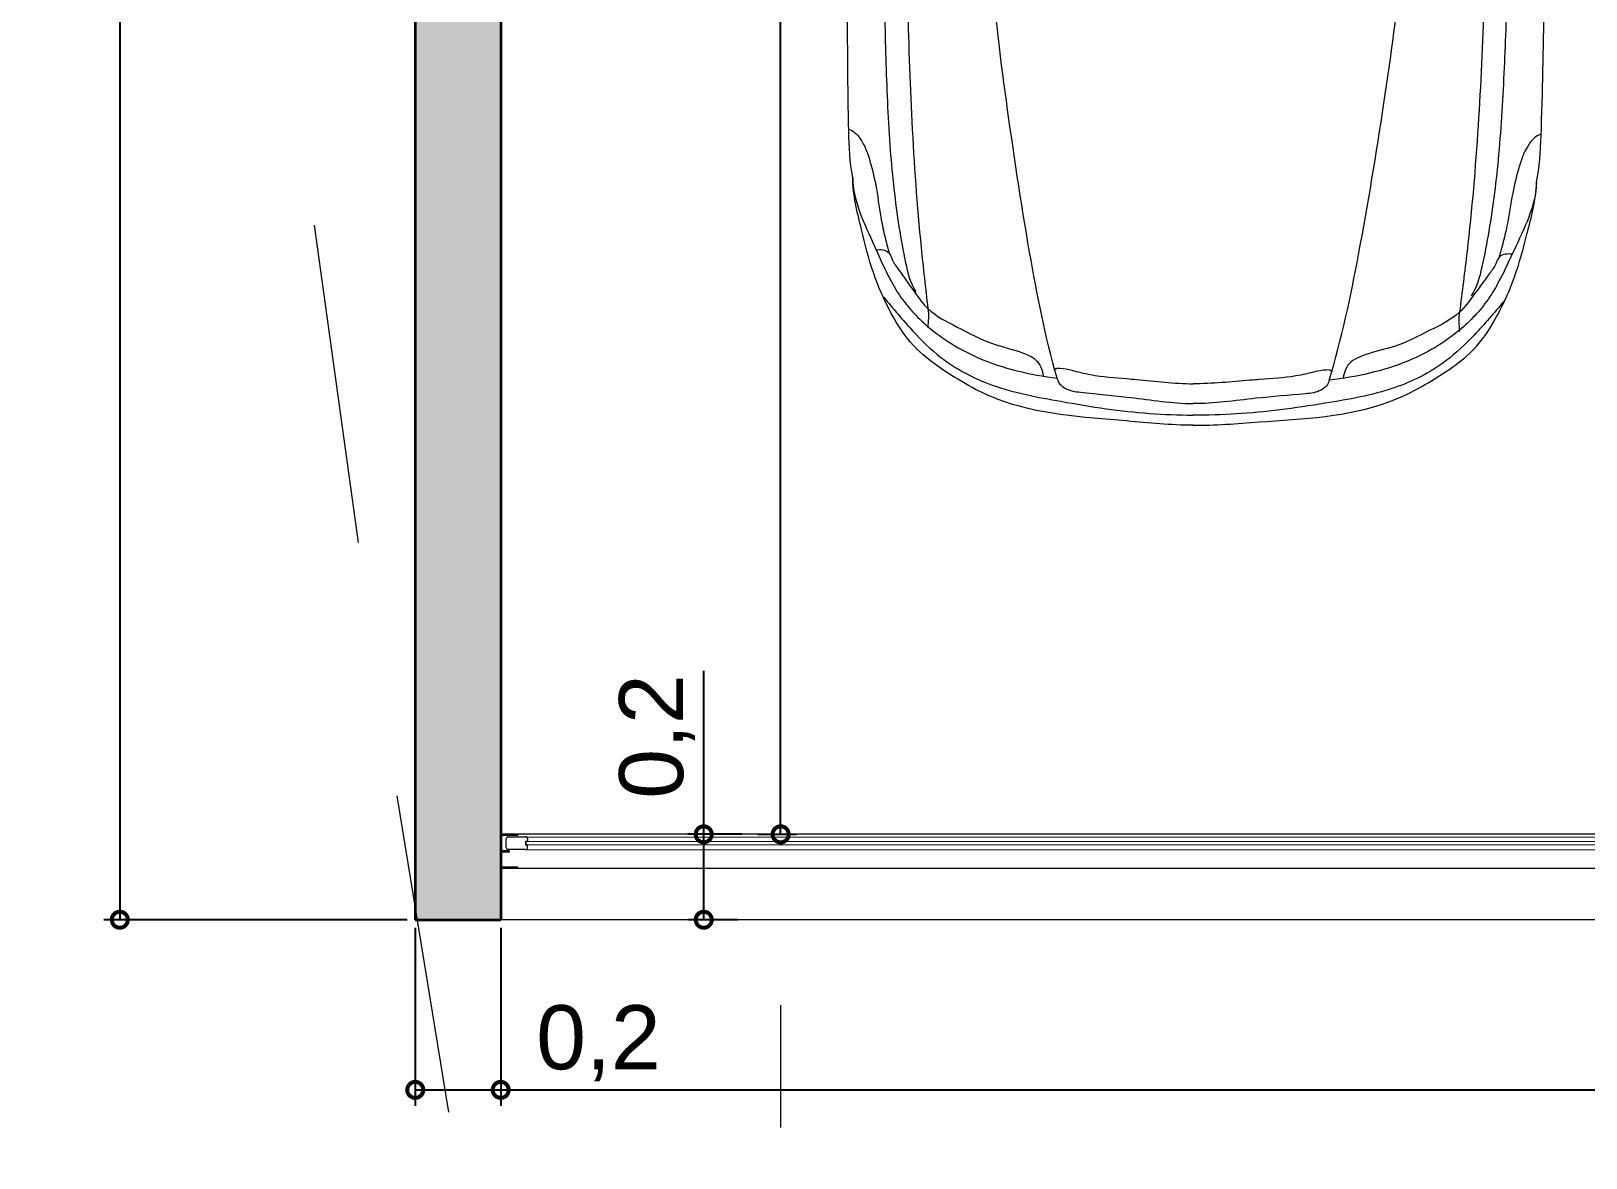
# Model space of a CAD drawing. Header units: millimetres. Extents: x 110427 to 125914, y 76277 to 76441.
# Drawn here: x 114084.264 to 114087.903, y 76338.192 to 76340.829 of the extents above; entities that cross this region are included whole.
import ezdxf

# ---------------------------------------------------------------- set-up
doc = ezdxf.new("R2010")
doc.units = ezdxf.units.MM
doc.linetypes.add('JIS_02_0.7', pattern=[1.35, 0.75, -0.6])
for name, color, linetype, lineweight in [('04_CIVIL A CONSTRUIR', 250, 'Continuous', 35), ('06_CIVIL VISTAS GRUESA', 244, 'Continuous', 13), ('07_CIVIL VISTAS MEDIA', 143, 'Continuous', 9), ('08_CIVIL VISTAS FINO', 251, 'Continuous', 5), ('09_CIVIL PROYECCIONES', 230, 'JIS_02_0.7', 5), ('11_CARPINTERIA Y MOBILIARIO', 141, 'Continuous', 9), ('12_HATCH', 8, 'Continuous', 9), ('13_COTAS', 8, 'Continuous', 9)]:
    doc.layers.add(name, color=color, linetype=linetype, lineweight=lineweight)
doc.styles.add('Swis721 BT', font='swiss.ttf')
doc.dimstyles.new('ISO-23', dxfattribs={"dimscale": 0.03, "dimtxt": 5, "dimasz": 2.5, "dimexe": 1.25, "dimexo": 0.625, "dimtad": 1, "dimtxsty": 'Swis721 BT', "dimblk": 'DOTSMALL', "dimcen": 2.5, "dimclrt": 150, "dimadec": 0, "dimazin": 0, "dimtfac": 1, "dimtmove": 0, "dimatfit": 3, "dimfxl": 0, "dimarcsym": 0})

# ---------------------------------------------------------------- blocks, each defined once
blk = doc.blocks.new('_DotSmall')
at = {"color": 0, "linetype": 'ByBlock', "const_width": 0.5}
blk.add_lwpolyline([(-0.0625, 0, 1), (0.0625, 0, 1)], format="xyb", close=True, dxfattribs=at)
blk = doc.blocks.new('*D550')
at = {"layer": '13_COTAS', "color": 0, "lineweight": -2}
for p, q in [((114085.9912, 76344.9494), (114086.0557, 76344.9494)), ((114086.0182, 76338.9492), (114086.0182, 76344.9494)), ((114085.965, 76338.9492), (114086.0557, 76338.9492))]:
    blk.add_line(p, q, dxfattribs=at)
at = {"layer": 'Defpoints', "color": 0}
for p in [(114085.9724, 76344.9494), (114086.0182, 76344.9494), (114085.9462, 76338.9492)]:
    blk.add_point(p, dxfattribs=at)
at = {"layer": '13_COTAS', "color": 0, "lineweight": -2, "xscale": 0.075, "yscale": 0.075, "zscale": 0.075}
for p, rotation in [((114086.0182, 76344.9494), 90), ((114086.0182, 76338.9492), 270)]:
    blk.add_blockref('_DotSmall', p, dxfattribs=dict(at, rotation=rotation))
at = {"layer": '13_COTAS', "color": 150, "insert": (114085.9223, 76341.9493), "char_height": 0.15, "attachment_point": 5, "rotation": 90, "style": 'Swis721 BT'}
blk.add_mtext('6', dxfattribs=at)
blk = doc.blocks.new('*D571')
at = {"layer": '13_COTAS', "color": 0, "lineweight": -2}
for p, q in [((114085.8382, 76338.9492), (114085.8382, 76339.3319)), ((114085.9275, 76338.9492), (114085.8007, 76338.9492)), ((114085.8382, 76338.7493), (114085.8382, 76338.9492)), ((114085.918, 76338.7493), (114085.8007, 76338.7493))]:
    blk.add_line(p, q, dxfattribs=at)
at = {"layer": 'Defpoints', "color": 0}
for p in [(114085.9462, 76338.9492), (114085.8382, 76338.7493), (114085.9367, 76338.7493)]:
    blk.add_point(p, dxfattribs=at)
at = {"layer": '13_COTAS', "color": 0, "lineweight": -2, "xscale": 0.075, "yscale": 0.075, "zscale": 0.075}
for p, rotation in [((114085.8382, 76338.9492), 90), ((114085.8382, 76338.7493), 270)]:
    blk.add_blockref('_DotSmall', p, dxfattribs=dict(at, rotation=rotation))
at = {"layer": '13_COTAS', "color": 150, "insert": (114085.729, 76339.1781), "char_height": 0.15, "attachment_point": 5, "rotation": 90, "style": 'Swis721 BT'}
blk.add_mtext('0,2', dxfattribs=at)
blk = doc.blocks.new('*D590')
at = {"layer": '06_CIVIL VISTAS GRUESA', "color": 0, "lineweight": -2}
for p, q in [((114085.1442, 76345.1493), (114084.4339, 76345.1493)), ((114084.4714, 76345.1493), (114084.4714, 76338.7493)), ((114085.1442, 76338.7493), (114084.4339, 76338.7493))]:
    blk.add_line(p, q, dxfattribs=at)
at = {"layer": 'Defpoints', "color": 0}
for p in [(114085.163, 76345.1493), (114084.4714, 76338.7493), (114085.163, 76338.7493)]:
    blk.add_point(p, dxfattribs=at)
at = {"layer": '06_CIVIL VISTAS GRUESA', "color": 0, "lineweight": -2, "xscale": 0.075, "yscale": 0.075, "zscale": 0.075}
for p, rotation in [((114084.4714, 76345.1493), 90), ((114084.4714, 76338.7493), 270)]:
    blk.add_blockref('_DotSmall', p, dxfattribs=dict(at, rotation=rotation))
at = {"layer": '06_CIVIL VISTAS GRUESA', "color": 150, "insert": (114084.3622, 76341.9493), "char_height": 0.15, "attachment_point": 5, "rotation": 90, "style": 'Swis721 BT'}
blk.add_mtext('6,4', dxfattribs=at)
blk = doc.blocks.new('*D591')
at = {"layer": '06_CIVIL VISTAS GRUESA', "color": 0, "lineweight": -2}
for p, q in [((114085.163, 76338.7306), (114085.163, 76338.3136)), ((114085.363, 76338.7306), (114085.363, 76338.3136)), ((114085.163, 76338.3511), (114085.363, 76338.3511)), ((114085.363, 76338.3511), (114085.7456, 76338.3511))]:
    blk.add_line(p, q, dxfattribs=at)
at = {"layer": 'Defpoints', "color": 0}
for p in [(114085.163, 76338.7493), (114085.363, 76338.7493), (114085.363, 76338.3511)]:
    blk.add_point(p, dxfattribs=at)
at = {"layer": '06_CIVIL VISTAS GRUESA', "color": 0, "lineweight": -2, "xscale": 0.075, "yscale": 0.075, "zscale": 0.075, "rotation": 180}
blk.add_blockref('_DotSmall', (114085.163, 76338.3511), dxfattribs=at)
at = {"layer": '06_CIVIL VISTAS GRUESA', "color": 0, "lineweight": -2, "xscale": 0.075, "yscale": 0.075, "zscale": 0.075}
blk.add_blockref('_DotSmall', (114085.363, 76338.3511), dxfattribs=at)
at = {"layer": '06_CIVIL VISTAS GRUESA', "color": 150, "insert": (114085.5918, 76338.4603), "char_height": 0.15, "attachment_point": 5, "style": 'Swis721 BT'}
blk.add_mtext('0,2', dxfattribs=at)
blk = doc.blocks.new('*D592')
at = {"layer": '06_CIVIL VISTAS GRUESA', "color": 0, "lineweight": -2}
for p, q in [((114085.363, 76338.7306), (114085.363, 76338.3136)), ((114091.363, 76338.7306), (114091.363, 76338.3136)), ((114085.363, 76338.3511), (114091.363, 76338.3511))]:
    blk.add_line(p, q, dxfattribs=at)
at = {"layer": 'Defpoints', "color": 0}
for p in [(114085.363, 76338.7493), (114091.363, 76338.7493), (114091.363, 76338.3511)]:
    blk.add_point(p, dxfattribs=at)
at = {"layer": '06_CIVIL VISTAS GRUESA', "color": 0, "lineweight": -2, "xscale": 0.075, "yscale": 0.075, "zscale": 0.075, "rotation": 180}
blk.add_blockref('_DotSmall', (114085.363, 76338.3511), dxfattribs=at)
at = {"layer": '06_CIVIL VISTAS GRUESA', "color": 0, "lineweight": -2, "xscale": 0.075, "yscale": 0.075, "zscale": 0.075}
blk.add_blockref('_DotSmall', (114091.363, 76338.3511), dxfattribs=at)
at = {"layer": '06_CIVIL VISTAS GRUESA', "color": 150, "insert": (114088.363, 76338.447), "char_height": 0.15, "attachment_point": 5, "style": 'Swis721 BT'}
blk.add_mtext('6', dxfattribs=at)

msp = doc.modelspace()

# ---------------------------------------------------------------- hatches: boundary and pattern name
at = {"layer": '12_HATCH'}
h = msp.add_hatch(color=1, dxfattribs=at)
h.dxf.hatch_style = 1
h.paths.add_polyline_path([(114085.363, 76345.1493), (114085.163, 76345.1493), (114085.163, 76338.7493), (114085.363, 76338.7493)])

# ---------------------------------------------------------------- linework, layer by layer
at = {"layer": '04_CIVIL A CONSTRUIR'}
for p, q in [((114085.163, 76345.1493), (114085.163, 76338.7493)), ((114085.363, 76345.1493), (114085.363, 76338.7493)), ((114085.163, 76338.7493), (114085.363, 76338.7493))]:
    msp.add_line(p, q, dxfattribs=at)
at = {"layer": '07_CIVIL VISTAS MEDIA'}
for p, q in [((114085.4029, 76338.9492), (114085.3629, 76338.9491)), ((114091.363, 76338.9492), (114085.363, 76338.9492)), ((114085.3659, 76338.9116), (114085.3659, 76338.9452)), ((114085.4029, 76338.9462), (114085.3669, 76338.9462)), ((114085.3759, 76338.9183), (114085.3759, 76338.9385)), ((114085.3808, 76338.9434), (114085.4211, 76338.9434)), ((114085.4029, 76338.9492), (114085.4029, 76338.9462)), ((114085.4211, 76338.9333), (114085.425, 76338.9333)), ((114085.4211, 76338.9333), (114085.4211, 76338.9235)), ((114085.4226, 76338.9432), (114088.3428, 76338.9429)), ((114085.426, 76338.9385), (114085.426, 76338.9343)), ((114085.366, 76338.8731), (114085.3659, 76338.9067)), ((114085.3829, 76338.9106), (114085.3669, 76338.9106)), ((114085.3829, 76338.9077), (114085.3669, 76338.9077)), ((114085.4211, 76338.9134), (114085.3808, 76338.9134)), ((114085.3829, 76338.9106), (114085.3829, 76338.9077)), ((114085.425, 76338.9235), (114085.4211, 76338.9235)), ((114085.4211, 76338.9134), (114088.3428, 76338.9129)), ((114088.3419, 76338.9319), (114085.422, 76338.9324)), ((114085.422, 76338.9324), (114085.422, 76338.9244)), ((114088.3419, 76338.9239), (114085.422, 76338.9244)), ((114085.426, 76338.9183), (114085.426, 76338.9225)), ((114085.403, 76338.8692), (114085.363, 76338.8691)), ((114091.323, 76338.8691), (114085.3631, 76338.8692)), ((114085.403, 76338.8721), (114085.367, 76338.8721)), ((114085.403, 76338.8692), (114085.403, 76338.8721))]:
    msp.add_line(p, q, dxfattribs=at)
for centre, radius, start, end in [((114085.3669, 76338.9452), 0.001, 90.014, 180.014), ((114085.3808, 76338.9385), 0.00488, 90.014, 180.014), ((114085.4211, 76338.9385), 0.0049, 0.014, 90.014), ((114085.3669, 76338.9116), 0.001, 180.014, 270.014), ((114085.3669, 76338.9067), 0.001, 90.014, 180.014), ((114085.3808, 76338.9183), 0.00488, 180.014, 270.014), ((114085.4211, 76338.9183), 0.00488, 270.014, 0.014), ((114085.425, 76338.9225), 0.001, 0.014, 90.014), ((114085.367, 76338.8731), 0.001, 180.014, 270.014)]:
    msp.add_arc(centre, radius, start, end, dxfattribs=at)
at = {"layer": '07_CIVIL VISTAS MEDIA', "extrusion": (5.97168e-08, -2.7064e-08, 1)}
msp.add_arc((114085.425, 76338.9343, 0.0047), 0.001, 270.014, 0.014, dxfattribs=at)
at = {"layer": '08_CIVIL VISTAS FINO'}
msp.add_line((114091.363, 76338.7493), (114085.363, 76338.7493), dxfattribs=at)
at = {"layer": '09_CIVIL PROYECCIONES'}
msp.add_arc((114153.3367, 76349.691), 69.0462, 183.273591, 204.549212, dxfattribs=at)
at = {"layer": '11_CARPINTERIA Y MOBILIARIO'}
for points, knots in [([(114086.1869, 76340.4864), (114086.18, 76340.5221), (114086.1754, 76340.6612), (114086.1742, 76340.8995), (114086.1784, 76341.1893), (114086.1767, 76341.377), (114086.1768, 76341.4642)], [0, 0, 0, 0, 0.114897, 0.437061, 0.754269, 1.029686, 1.029686, 1.029686, 1.029686]), ([(114087.7874, 76340.4751), (114087.7949, 76340.5108), (114087.8014, 76340.6498), (114087.8059, 76340.888), (114087.8058, 76341.1779), (114087.8102, 76341.3655), (114087.8113, 76341.4527)], [0, 0, 0, 0, 0.114897, 0.437061, 0.754269, 1.029686, 1.029686, 1.029686, 1.029686]), ([(114086.3354, 76340.2185), (114086.3219, 76340.2386), (114086.3097, 76340.2915), (114086.2898, 76340.4015), (114086.2729, 76340.5577), (114086.2648, 76340.7526), (114086.2602, 76340.9725), (114086.2598, 76341.1904), (114086.2604, 76341.341), (114086.26, 76341.4068)], [0, 0, 0, 0, 0.076148, 0.165903, 0.355672, 0.569871, 0.782325, 1.050047, 1.257936, 1.257936, 1.257936, 1.257936]), ([(114087.6352, 76340.2093), (114087.649, 76340.2293), (114087.6619, 76340.282), (114087.6833, 76340.3917), (114087.7024, 76340.5476), (114087.7132, 76340.7424), (114087.721, 76340.9622), (114087.7244, 76341.1801), (114087.726, 76341.3307), (114087.7273, 76341.3965)], [0, 0, 0, 0, 0.076148, 0.165903, 0.355672, 0.569871, 0.782325, 1.050047, 1.257936, 1.257936, 1.257936, 1.257936]), ([(114086.3209, 76341.1626), (114086.3143, 76341.0776), (114086.3142, 76340.8953), (114086.3239, 76340.6152), (114086.3404, 76340.3727), (114086.3575, 76340.2274), (114086.3627, 76340.1799)], [0, 0, 0, 0, 0.269375, 0.574535, 0.885339, 1.036319, 1.036319, 1.036319, 1.036319]), ([(114087.6629, 76341.1532), (114087.6683, 76341.068), (114087.6659, 76340.8858), (114087.6523, 76340.6059), (114087.6323, 76340.3636), (114087.6132, 76340.2186), (114087.6073, 76340.1711)], [0, 0, 0, 0, 0.269375, 0.574535, 0.885339, 1.036319, 1.036319, 1.036319, 1.036319]), ([(114086.6654, 76340.0166), (114086.6376, 76340.1133), (114086.5952, 76340.3302), (114086.5464, 76340.6581), (114086.5175, 76340.8877), (114086.5109, 76340.9988)], [0, 0, 0, 0, 0.317374, 0.69576, 1.04714, 1.04714, 1.04714, 1.04714]), ([(114087.3024, 76340.0121), (114087.3315, 76340.1084), (114087.377, 76340.3247), (114087.4304, 76340.6519), (114087.4625, 76340.8811), (114087.4707, 76340.9921)], [0, 0, 0, 0, 0.317374, 0.69576, 1.04714, 1.04714, 1.04714, 1.04714]), ([(114086.1774, 76340.5987), (114086.1885, 76340.5968), (114086.2121, 76340.5716), (114086.229, 76340.5226), (114086.2441, 76340.4565), (114086.2516, 76340.3946), (114086.2629, 76340.3439), (114086.2698, 76340.3187), (114086.2727, 76340.3075)], [0, 0, 0, 0, 0.034703, 0.0959761, 0.1659336, 0.2471559, 0.2929944, 0.3295918, 0.3295918, 0.3295918, 0.3295918]), ([(114087.7985, 76340.5873), (114087.7874, 76340.5856), (114087.7635, 76340.5607), (114087.7459, 76340.512), (114087.7298, 76340.4461), (114087.7214, 76340.3843), (114087.7094, 76340.3338), (114087.7022, 76340.3086), (114087.6991, 76340.2974)], [0, 0, 0, 0, 0.034703, 0.0959761, 0.1659336, 0.2471559, 0.2929944, 0.3295918, 0.3295918, 0.3295918, 0.3295918]), ([(114086.9831, 76339.9064), (114086.9315, 76339.9068), (114086.7787, 76339.9226), (114086.5687, 76339.9336), (114086.4111, 76340.0251), (114086.3236, 76340.0908), (114086.2728, 76340.1712), (114086.2323, 76340.2631), (114086.2061, 76340.3707), (114086.1874, 76340.4453), (114086.1869, 76340.4864)], [0, 0, 0, 0, 0.16039, 0.479033, 0.632967, 0.722015, 0.817474, 0.927562, 1.03733, 1.167094, 1.167094, 1.167094, 1.167094]), ([(114086.1869, 76340.4864), (114086.1877, 76340.4303), (114086.2345, 76340.3378), (114086.2849, 76340.2161), (114086.3692, 76340.1249), (114086.4928, 76340.0498), (114086.6022, 76340.0247), (114086.6654, 76340.0166)], [0, 0, 0, 0, 0.1772572, 0.3124951, 0.4151678, 0.5597243, 0.7575412, 0.7575412, 0.7575412, 0.7575412]), ([(114086.9831, 76339.9064), (114087.0348, 76339.906), (114087.1877, 76339.9197), (114087.3978, 76339.9277), (114087.5568, 76340.0171), (114087.6452, 76340.0815), (114087.6971, 76340.1612), (114087.7389, 76340.2525), (114087.7666, 76340.3598), (114087.7863, 76340.434), (114087.7874, 76340.4751)], [0, 0, 0, 0, 0.16039, 0.479033, 0.632967, 0.722015, 0.817474, 0.927562, 1.03733, 1.167094, 1.167094, 1.167094, 1.167094]), ([(114087.7874, 76340.4751), (114087.7858, 76340.419), (114087.7378, 76340.3272), (114087.6856, 76340.2062), (114087.6001, 76340.1162), (114087.4754, 76340.0429), (114087.3657, 76340.0194), (114087.3024, 76340.0121)], [0, 0, 0, 0, 0.1772572, 0.3124951, 0.4151678, 0.5597243, 0.7575412, 0.7575412, 0.7575412, 0.7575412]), ([(114086.2418, 76340.317), (114086.2515, 76340.3186), (114086.272, 76340.317), (114086.2797, 76340.2912), (114086.3011, 76340.2609), (114086.3287, 76340.2226), (114086.3669, 76340.1687), (114086.4351, 76340.1354), (114086.5063, 76340.0961), (114086.565, 76340.084), (114086.5984, 76340.0707), (114086.6224, 76340.0583), (114086.6316, 76340.0355), (114086.6329, 76340.0215)], [0, 0, 0, 0, 0.0304541, 0.0502818, 0.0786089, 0.1479133, 0.1986294, 0.2831705, 0.3780326, 0.4523267, 0.4667809, 0.4902599, 0.5347198, 0.5347198, 0.5347198, 0.5347198]), ([(114087.7301, 76340.3066), (114087.7205, 76340.3083), (114087.7, 76340.307), (114087.6919, 76340.2812), (114087.6701, 76340.2513), (114087.6419, 76340.2134), (114087.6029, 76340.16), (114087.5343, 76340.1277), (114087.4625, 76340.0894), (114087.4037, 76340.0781), (114087.3702, 76340.0652), (114087.3459, 76340.0532), (114087.3365, 76340.0306), (114087.3349, 76340.0166)], [0, 0, 0, 0, 0.0304541, 0.0502818, 0.0786089, 0.1479133, 0.1986294, 0.2831705, 0.3780326, 0.4523267, 0.4667809, 0.4902599, 0.5347198, 0.5347198, 0.5347198, 0.5347198]), ([(114086.2595, 76340.2066), (114086.2817, 76340.1797), (114086.323, 76340.1296), (114086.4019, 76340.0518), (114086.5202, 76339.9903), (114086.6552, 76339.9657), (114086.8114, 76339.9385), (114086.9154, 76339.9307), (114086.9833, 76339.9303)], [0, 0, 0, 0, 0.1095129, 0.2035347, 0.3452507, 0.5161382, 0.6275464, 0.8383798, 0.8383798, 0.8383798, 0.8383798]), ([(114087.7109, 76340.1964), (114087.6883, 76340.1698), (114087.6463, 76340.1203), (114087.5663, 76340.0436), (114087.4472, 76339.9838), (114087.3119, 76339.9611), (114087.1552, 76339.9361), (114087.0512, 76339.9298), (114086.9833, 76339.9303)], [0, 0, 0, 0, 0.1095129, 0.2035347, 0.3452507, 0.5161382, 0.6275464, 0.8383798, 0.8383798, 0.8383798, 0.8383798]), ([(114086.6613, 76340.0374), (114086.6625, 76340.0408), (114086.6801, 76340.0401), (114086.7038, 76340.0343), (114086.7573, 76340.0208), (114086.8076, 76340.0174), (114086.8877, 76340.0106), (114086.9394, 76340.004), (114086.9838, 76340.0036)], [0, 0, 0, 0, 0.0114788, 0.0403472, 0.0875838, 0.1755608, 0.1991501, 0.3369659, 0.3369659, 0.3369659, 0.3369659]), ([(114087.3068, 76340.0329), (114087.3056, 76340.0363), (114087.288, 76340.0358), (114087.2642, 76340.0304), (114087.2105, 76340.0177), (114087.1602, 76340.015), (114087.08, 76340.0093), (114087.0282, 76340.0033), (114086.9838, 76340.0036)], [0, 0, 0, 0, 0.0114788, 0.0403472, 0.0875838, 0.1755608, 0.1991501, 0.3369659, 0.3369659, 0.3369659, 0.3369659]), ([(114086.6654, 76340.0166), (114086.6669, 76340.0067), (114086.6852, 76339.9879), (114086.7472, 76339.9807), (114086.8468, 76339.9722), (114086.9344, 76339.9575), (114086.9835, 76339.9571)], [0, 0, 0, 0, 0.0314754, 0.0702057, 0.1915753, 0.3439346, 0.3439346, 0.3439346, 0.3439346]), ([(114087.3024, 76340.0121), (114087.3007, 76340.0023), (114087.2822, 76339.9837), (114087.22, 76339.9774), (114087.1203, 76339.9703), (114087.0325, 76339.9568), (114086.9835, 76339.9571)], [0, 0, 0, 0, 0.0314754, 0.0702057, 0.1915753, 0.3439346, 0.3439346, 0.3439346, 0.3439346])]:
    msp.add_open_spline(points, degree=3, knots=knots, dxfattribs=at)
for points in [[(114086.3627, 76340.1799), (114086.3663, 76340.1652), (114086.3634, 76340.1496), (114086.3624, 76340.1345)], [(114087.6073, 76340.1711), (114087.6036, 76340.1565), (114087.6062, 76340.1408), (114087.607, 76340.1257)]]:
    msp.add_open_spline(points, degree=3, dxfattribs=at)
at = {"layer": '13_COTAS'}
msp.add_line((114086.0182, 76338.5493), (114086.0182, 76338.2627), dxfattribs=at)

# ---------------------------------------------------------------- dimensions: what is measured, and where the dimension line sits
at = {"layer": '06_CIVIL VISTAS GRUESA'}
for p1, p2, distance, picture, middle in [((114085.163, 76345.1493), (114085.163, 76338.7493), -0.6916, '*D590', (114084.3622, 76341.9493)), ((114085.163, 76338.7493), (114085.363, 76338.7493), -0.3982, '*D591', (114085.5918, 76338.4603)), ((114085.363, 76338.7493), (114091.363, 76338.7493), -0.3982, '*D592', (114088.363, 76338.447))]:
    dim = msp.add_aligned_dim(p1=p1, p2=p2, distance=distance, dimstyle='ISO-23', override={"dimfxl": 100, "dimarcsym": 2}, dxfattribs=at)
    dim.commit()
    dim.dimension.update_dxf_attribs({"geometry": picture, "text_midpoint": middle})
at = {"layer": '13_COTAS'}
dim = msp.add_linear_dim(base=(114086.0182, 76344.9494), p1=(114085.9462, 76338.9492), p2=(114085.9724, 76344.9494), angle=90, dimstyle='ISO-23', dxfattribs=at)
dim.commit()
dim.dimension.update_dxf_attribs({"geometry": '*D550', "text_midpoint": (114085.9223, 76341.9493)})
dim = msp.add_linear_dim(base=(114085.8382, 76338.7493), p1=(114085.9462, 76338.9492), p2=(114085.9367, 76338.7493), angle=90, dimstyle='ISO-23', dxfattribs=at)
dim.commit()
dim.dimension.update_dxf_attribs({"geometry": '*D571', "text_midpoint": (114085.8382, 76339.1781), "dimtype": 160})

doc.saveas('drawing.dxf')
